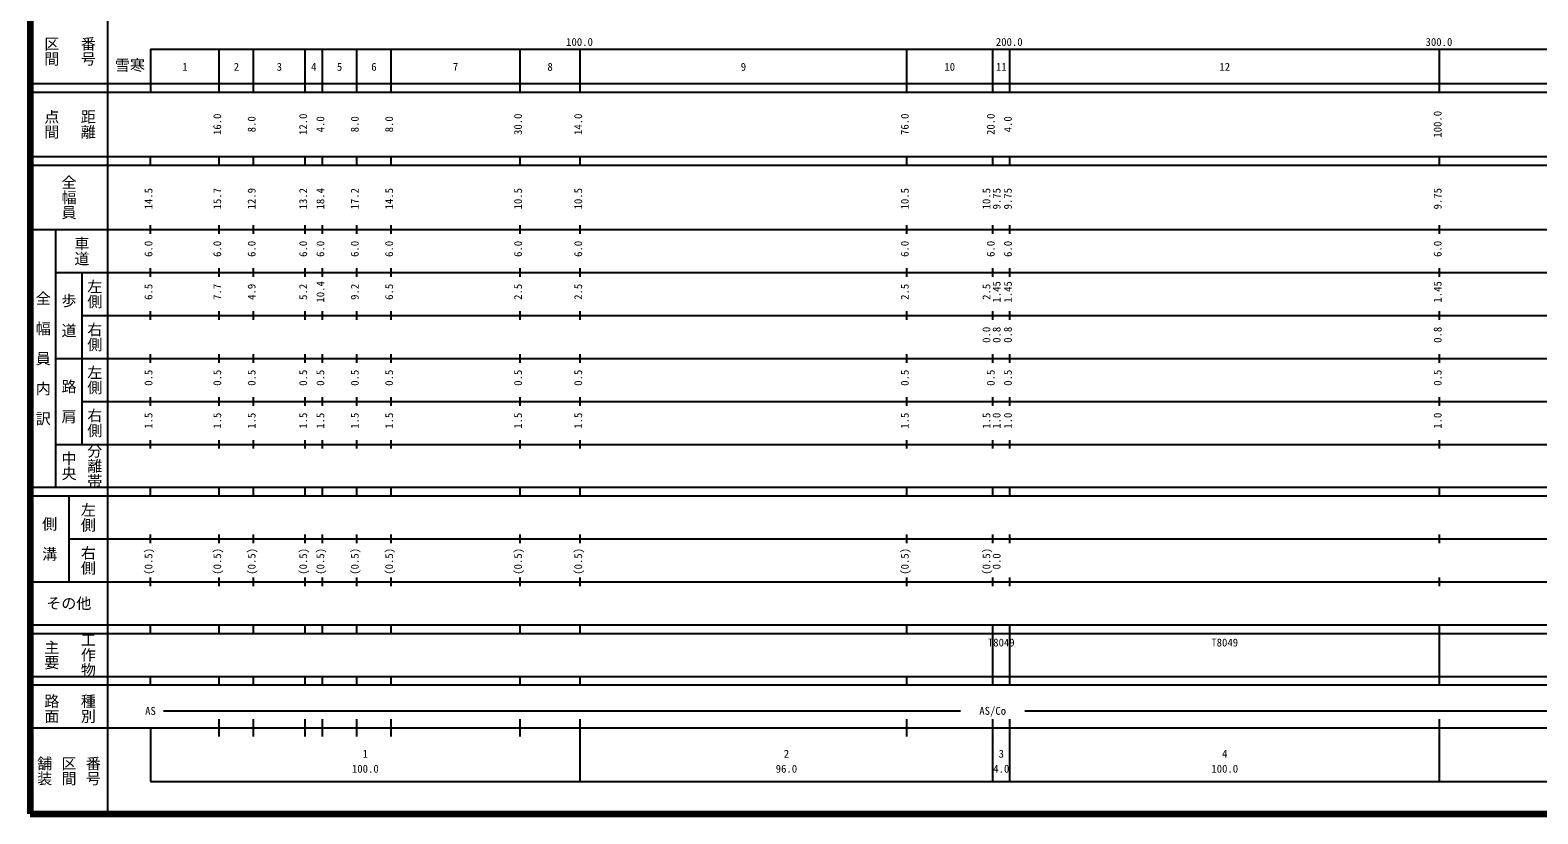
# Model space of a CAD drawing. Units: millimetres on the paper, enlarged 1000 times. Extents: x 40000 to 680000, y 20000 to 380000.
# Drawn here: x 40000 to 390864, y 20000 to 202409 of the extents above; entities that cross this region are included whole.
import ezdxf
from ezdxf.enums import TextEntityAlignment as Align

# ---------------------------------------------------------------- set-up
doc = ezdxf.new("R2010")
doc.units = ezdxf.units.MM
doc.header["$LTSCALE"] = 1000
doc.layers.add('M-TTL', color=2, linetype='Continuous', lineweight=140)
doc.layers.add('M-TTL-BAND', color=7, linetype='Continuous', lineweight=25)
doc.layers.add('M-TTL-TXT', color=7, linetype='Continuous')
doc.styles.add('@ＭＳ ゴシック', font='')
doc.styles.add('ＭＳ ゴシック', font='')
doc.styles.get('@ＭＳ ゴシック').set_extended_font_data('@MS Gothic')
doc.styles.get('ＭＳ ゴシック').set_extended_font_data('MS Gothic')

msp = doc.modelspace()

# ---------------------------------------------------------------- linework, layer by layer
at = {"layer": 'M-TTL'}
for p, q in [((40000, 380000), (40000, 20000)), ((40000, 20000), (680000, 20000))]:
    msp.add_line(p, q, dxfattribs=at)
at = {"layer": 'M-TTL-BAND'}
for p, q in [((58000, 370000), (58000, 20000)), ((68000, 198000), (579000, 198000)), ((68000, 198000), (68000, 188000)), ((84000, 188000), (84000, 198000)), ((92000, 188000), (92000, 198000)), ((104000, 188000), (104000, 198000)), ((108000, 188000), (108000, 198000)), ((116000, 188000), (116000, 198000)), ((124000, 188000), (124000, 198000)), ((154000, 188000), (154000, 198000)), ((168000, 188000), (168000, 198000)), ((244000, 188000), (244000, 198000)), ((264000, 188000), (264000, 198000)), ((268000, 188000), (268000, 198000)), ((368000, 188000), (368000, 198000)), ((40000, 190000), (579000, 190000)), ((40000, 188000), (579000, 188000)), ((40000, 173000), (579000, 173000)), ((68000, 171000), (68000, 173000)), ((84000, 171000), (84000, 173000)), ((92000, 171000), (92000, 173000)), ((104000, 171000), (104000, 173000)), ((108000, 171000), (108000, 173000)), ((116000, 171000), (116000, 173000)), ((124000, 171000), (124000, 173000)), ((154000, 171000), (154000, 173000)), ((168000, 171000), (168000, 173000)), ((244000, 171000), (244000, 173000)), ((264000, 171000), (264000, 173000)), ((268000, 171000), (268000, 173000)), ((368000, 171000), (368000, 173000)), ((40000, 171000), (579000, 171000)), ((40000, 156000), (579000, 156000)), ((46000, 96000), (46000, 156000)), ((68000, 155000), (68000, 157000)), ((84000, 155000), (84000, 157000)), ((92000, 155000), (92000, 157000)), ((104000, 155000), (104000, 157000)), ((108000, 155000), (108000, 157000)), ((116000, 155000), (116000, 157000)), ((124000, 155000), (124000, 157000)), ((154000, 155000), (154000, 157000)), ((168000, 155000), (168000, 157000)), ((244000, 155000), (244000, 157000)), ((264000, 155000), (264000, 157000)), ((268000, 155000), (268000, 157000)), ((368000, 155000), (368000, 157000)), ((46000, 146000), (579000, 146000)), ((52000, 146000), (52000, 106000)), ((68000, 145000), (68000, 147000)), ((84000, 145000), (84000, 147000)), ((92000, 145000), (92000, 147000)), ((104000, 145000), (104000, 147000)), ((108000, 145000), (108000, 147000)), ((116000, 145000), (116000, 147000)), ((124000, 145000), (124000, 147000)), ((154000, 145000), (154000, 147000)), ((168000, 145000), (168000, 147000)), ((244000, 145000), (244000, 147000)), ((264000, 145000), (264000, 147000)), ((268000, 145000), (268000, 147000)), ((368000, 145000), (368000, 147000)), ((68000, 135000), (68000, 137000)), ((84000, 135000), (84000, 137000)), ((92000, 135000), (92000, 137000)), ((104000, 135000), (104000, 137000)), ((108000, 135000), (108000, 137000)), ((116000, 135000), (116000, 137000)), ((124000, 135000), (124000, 137000)), ((154000, 135000), (154000, 137000)), ((168000, 135000), (168000, 137000)), ((244000, 135000), (244000, 137000)), ((264000, 135000), (264000, 137000)), ((268000, 135000), (268000, 137000)), ((368000, 135000), (368000, 137000)), ((52000, 136000), (579000, 136000)), ((68000, 125000), (68000, 127000)), ((84000, 125000), (84000, 127000)), ((92000, 125000), (92000, 127000)), ((104000, 125000), (104000, 127000)), ((108000, 125000), (108000, 127000)), ((116000, 125000), (116000, 127000)), ((124000, 125000), (124000, 127000)), ((154000, 125000), (154000, 127000)), ((168000, 125000), (168000, 127000)), ((244000, 125000), (244000, 127000)), ((264000, 125000), (264000, 127000)), ((268000, 125000), (268000, 127000)), ((368000, 125000), (368000, 127000)), ((46000, 126000), (579000, 126000)), ((52000, 116000), (579000, 116000)), ((68000, 115000), (68000, 117000)), ((84000, 115000), (84000, 117000)), ((92000, 115000), (92000, 117000)), ((104000, 115000), (104000, 117000)), ((108000, 115000), (108000, 117000)), ((116000, 115000), (116000, 117000)), ((124000, 115000), (124000, 117000)), ((154000, 115000), (154000, 117000)), ((168000, 115000), (168000, 117000)), ((244000, 115000), (244000, 117000)), ((264000, 115000), (264000, 117000)), ((268000, 115000), (268000, 117000)), ((368000, 115000), (368000, 117000)), ((46000, 106000), (579000, 106000)), ((68000, 105000), (68000, 107000)), ((84000, 105000), (84000, 107000)), ((92000, 105000), (92000, 107000)), ((104000, 105000), (104000, 107000)), ((108000, 105000), (108000, 107000)), ((116000, 105000), (116000, 107000)), ((124000, 105000), (124000, 107000)), ((154000, 105000), (154000, 107000)), ((168000, 105000), (168000, 107000)), ((244000, 105000), (244000, 107000)), ((264000, 105000), (264000, 107000)), ((268000, 105000), (268000, 107000)), ((368000, 105000), (368000, 107000)), ((40000, 96000), (579000, 96000)), ((68000, 94000), (68000, 96000)), ((84000, 94000), (84000, 96000)), ((92000, 94000), (92000, 96000)), ((104000, 94000), (104000, 96000)), ((108000, 94000), (108000, 96000)), ((116000, 94000), (116000, 96000)), ((124000, 94000), (124000, 96000)), ((154000, 94000), (154000, 96000)), ((168000, 94000), (168000, 96000)), ((244000, 94000), (244000, 96000)), ((264000, 94000), (264000, 96000)), ((268000, 94000), (268000, 96000)), ((368000, 94000), (368000, 96000)), ((40000, 94000), (579000, 94000)), ((49000, 94000), (49000, 74000)), ((68000, 83000), (68000, 85000)), ((84000, 83000), (84000, 85000)), ((92000, 83000), (92000, 85000)), ((104000, 83000), (104000, 85000)), ((108000, 83000), (108000, 85000)), ((116000, 83000), (116000, 85000)), ((124000, 83000), (124000, 85000)), ((154000, 83000), (154000, 85000)), ((168000, 83000), (168000, 85000)), ((244000, 83000), (244000, 85000)), ((264000, 83000), (264000, 85000)), ((268000, 83000), (268000, 85000)), ((368000, 83000), (368000, 85000)), ((49000, 84000), (579000, 84000)), ((40000, 74000), (579000, 74000)), ((68000, 73000), (68000, 75000)), ((84000, 73000), (84000, 75000)), ((92000, 73000), (92000, 75000)), ((104000, 73000), (104000, 75000)), ((108000, 73000), (108000, 75000)), ((116000, 73000), (116000, 75000)), ((124000, 73000), (124000, 75000)), ((154000, 73000), (154000, 75000)), ((168000, 73000), (168000, 75000)), ((244000, 73000), (244000, 75000)), ((264000, 73000), (264000, 75000)), ((268000, 73000), (268000, 75000)), ((368000, 73000), (368000, 75000)), ((40000, 64000), (579000, 64000)), ((68000, 62000), (68000, 64000)), ((84000, 62000), (84000, 64000)), ((92000, 62000), (92000, 64000)), ((104000, 62000), (104000, 64000)), ((108000, 62000), (108000, 64000)), ((116000, 62000), (116000, 64000)), ((124000, 62000), (124000, 64000)), ((154000, 62000), (154000, 64000)), ((168000, 62000), (168000, 64000)), ((244000, 62000), (244000, 64000)), ((264000, 62000), (264000, 64000)), ((268000, 62000), (268000, 64000)), ((368000, 62000), (368000, 64000)), ((40000, 62000), (579000, 62000)), ((264000, 52000), (264000, 62000)), ((268000, 52000), (268000, 62000)), ((268000, 52000), (268000, 62000)), ((368000, 52000), (368000, 62000)), ((368000, 52000), (368000, 62000)), ((40000, 52000), (579000, 52000)), ((40000, 50000), (579000, 50000)), ((68000, 50000), (68000, 52000)), ((84000, 50000), (84000, 52000)), ((92000, 50000), (92000, 52000)), ((104000, 50000), (104000, 52000)), ((108000, 50000), (108000, 52000)), ((116000, 50000), (116000, 52000)), ((124000, 50000), (124000, 52000)), ((154000, 50000), (154000, 52000)), ((168000, 50000), (168000, 52000)), ((244000, 50000), (244000, 52000)), ((264000, 50000), (264000, 52000)), ((268000, 50000), (268000, 52000)), ((368000, 50000), (368000, 52000)), ((71000, 44000), (256500, 44000)), ((271500, 44000), (446500, 44000)), ((40000, 40000), (579000, 40000)), ((68000, 40000), (68000, 27500)), ((84000, 38000), (84000, 42000)), ((92000, 38000), (92000, 42000)), ((104000, 38000), (104000, 42000)), ((108000, 38000), (108000, 42000)), ((116000, 38000), (116000, 42000)), ((124000, 38000), (124000, 42000)), ((154000, 38000), (154000, 42000)), ((168000, 27500), (168000, 42000)), ((244000, 38000), (244000, 42000)), ((264000, 27500), (264000, 42000)), ((268000, 27500), (268000, 42000)), ((368000, 27500), (368000, 42000)), ((68000, 27500), (579000, 27500))]:
    msp.add_line(p, q, dxfattribs=at)

# ---------------------------------------------------------------- texts
at = {"layer": 'M-TTL-BAND', "style": '@ＭＳ ゴシック'}
for s, p in [('区間', (45000, 197500)), ('番号', (53500, 197500)), ('点間', (45000, 180500)), ('距離', (53500, 180500)), ('全幅員', (49000, 163500)), ('車道', (52000, 151000)), ('左側', (55000, 141000)), ('全\u3000幅\u3000員\u3000内\u3000訳', (43000, 126000)), ('歩\u3000道', (49000, 136000)), ('右側', (55000, 131000)), ('左側', (55000, 121000)), ('路\u3000肩', (49000, 116000)), ('右側', (55000, 111000)), ('分離帯', (55000, 101000)), ('中央', (49000, 101000)), ('左側', (53500, 89000)), ('側\u3000溝', (44500, 84000)), ('右側', (53500, 79000)), ('主要', (45000, 57000)), ('工作物', (53500, 57000)), ('路面', (45000, 44500)), ('種別', (53500, 44500)), ('舗装', (43333, 30000)), ('区間', (49000, 30000)), ('番号', (54667, 30000))]:
    msp.add_text(s, height=2566, rotation=270, dxfattribs=at).set_placement(p, align=Align.MIDDLE_CENTER)
at = {"layer": 'M-TTL-BAND', "style": 'ＭＳ ゴシック'}
for s, p in [('100.0', (167844, 198195)), ('200.0', (267844, 198195)), ('300.0', (367844, 198195)), ('1', (76000, 192405)), ('2', (88000, 192405)), ('3', (98000, 192405)), ('4', (106000, 192405)), ('5', (112000, 192405)), ('6', (120000, 192405)), ('7', (139000, 192405)), ('8', (161000, 192405)), ('9', (206000, 192405)), ('10', (254000, 192405)), ('11', (266000, 192405)), ('12', (318000, 192405)), ('AS', (68000, 42500)), ('AS/Co', (264000, 42500)), ('1', (118000, 32523)), ('2', (216000, 32523)), ('3', (266000, 32523)), ('4', (318000, 32523)), ('100.0', (118000, 29033)), ('96.0', (216000, 29033)), ('4.0', (266000, 29033)), ('100.0', (318000, 29033))]:
    msp.add_text(s, height=1833, dxfattribs=at).set_placement(p, align=Align.BOTTOM_CENTER)
for s, p in [('16.0', (85000, 180500)), ('12.0', (105000, 180500)), ('30.0', (155000, 180500)), ('14.0', (169000, 180500)), ('76.0', (245000, 180500)), ('20.0', (265000, 180500)), ('100.0', (369000, 180500)), ('8.0', (93000, 180500)), ('4.0', (109000, 180500)), ('8.0', (117000, 180500)), ('8.0', (125000, 180500)), ('4.0', (269000, 180500)), ('14.5', (69000, 163174)), ('15.7', (85000, 163174)), ('12.9', (93000, 163174)), ('13.2', (105000, 163174)), ('18.4', (109000, 163174)), ('17.2', (117000, 163174)), ('14.5', (125000, 163174)), ('10.5', (155000, 163174)), ('10.5', (169000, 163174)), ('10.5', (245000, 163174)), ('10.5', (264000, 163174)), ('9.75', (266370, 163174)), ('9.75', (269000, 163174)), ('9.75', (369000, 163174)), ('6.0', (69000, 151500)), ('6.0', (85000, 151500)), ('6.0', (93000, 151500)), ('6.0', (105000, 151500)), ('6.0', (109000, 151500)), ('6.0', (117000, 151500)), ('6.0', (125000, 151500)), ('6.0', (155000, 151500)), ('6.0', (169000, 151500)), ('6.0', (245000, 151500)), ('6.0', (265000, 151500)), ('6.0', (269000, 151500)), ('6.0', (369000, 151500)), ('10.4', (109000, 141500)), ('6.5', (69000, 141500)), ('7.7', (85000, 141500)), ('4.9', (93000, 141500)), ('5.2', (105000, 141500)), ('9.2', (117000, 141500)), ('6.5', (125000, 141500)), ('2.5', (155000, 141500)), ('2.5', (169000, 141500)), ('2.5', (245000, 141500)), ('2.5', (264000, 141500)), ('1.45', (266370, 141500)), ('1.45', (269000, 141500)), ('1.45', (369000, 141500)), ('0.0', (264000, 131500)), ('0.8', (266370, 131500)), ('0.8', (269000, 131500)), ('0.8', (369000, 131500)), ('0.5', (69000, 121500)), ('0.5', (85000, 121500)), ('0.5', (93000, 121500)), ('0.5', (105000, 121500)), ('0.5', (109000, 121500)), ('0.5', (117000, 121500)), ('0.5', (125000, 121500)), ('0.5', (155000, 121500)), ('0.5', (169000, 121500)), ('0.5', (245000, 121500)), ('0.5', (265000, 121500)), ('0.5', (269000, 121500)), ('0.5', (369000, 121500)), ('1.5', (69000, 111500)), ('1.5', (85000, 111500)), ('1.5', (93000, 111500)), ('1.5', (105000, 111500)), ('1.5', (109000, 111500)), ('1.5', (117000, 111500)), ('1.5', (125000, 111500)), ('1.5', (155000, 111500)), ('1.5', (169000, 111500)), ('1.5', (245000, 111500)), ('1.5', (264000, 111500)), ('1.0', (266370, 111500)), ('1.0', (269000, 111500)), ('1.0', (369000, 111500)), ('(0.5)', (69000, 78764)), ('(0.5)', (85000, 78764)), ('(0.5)', (93000, 78764)), ('(0.5)', (105000, 78764)), ('(0.5)', (109000, 78764)), ('(0.5)', (117000, 78764)), ('(0.5)', (125000, 78764)), ('(0.5)', (155000, 78764)), ('(0.5)', (169000, 78764)), ('(0.5)', (245000, 78764)), ('(0.5)', (264000, 78764)), ('0.0', (266370, 78764))]:
    msp.add_text(s, height=1833, rotation=90, dxfattribs=at).set_placement(p, align=Align.BOTTOM_CENTER)
msp.add_text('その他', height=2566, dxfattribs=at).set_placement((49000, 69000), align=Align.MIDDLE_CENTER)
for p in [(262875, 58405), (314875, 58405)]:
    msp.add_text('T8049', height=1833, dxfattribs=at).set_placement(p, align=Align.BOTTOM_LEFT)
at = {"layer": 'M-TTL-TXT', "style": 'ＭＳ ゴシック'}
msp.add_text('雪寒', height=2566, dxfattribs=at).set_placement((63219, 194248), align=Align.MIDDLE_CENTER)

doc.saveas('drawing.dxf')
